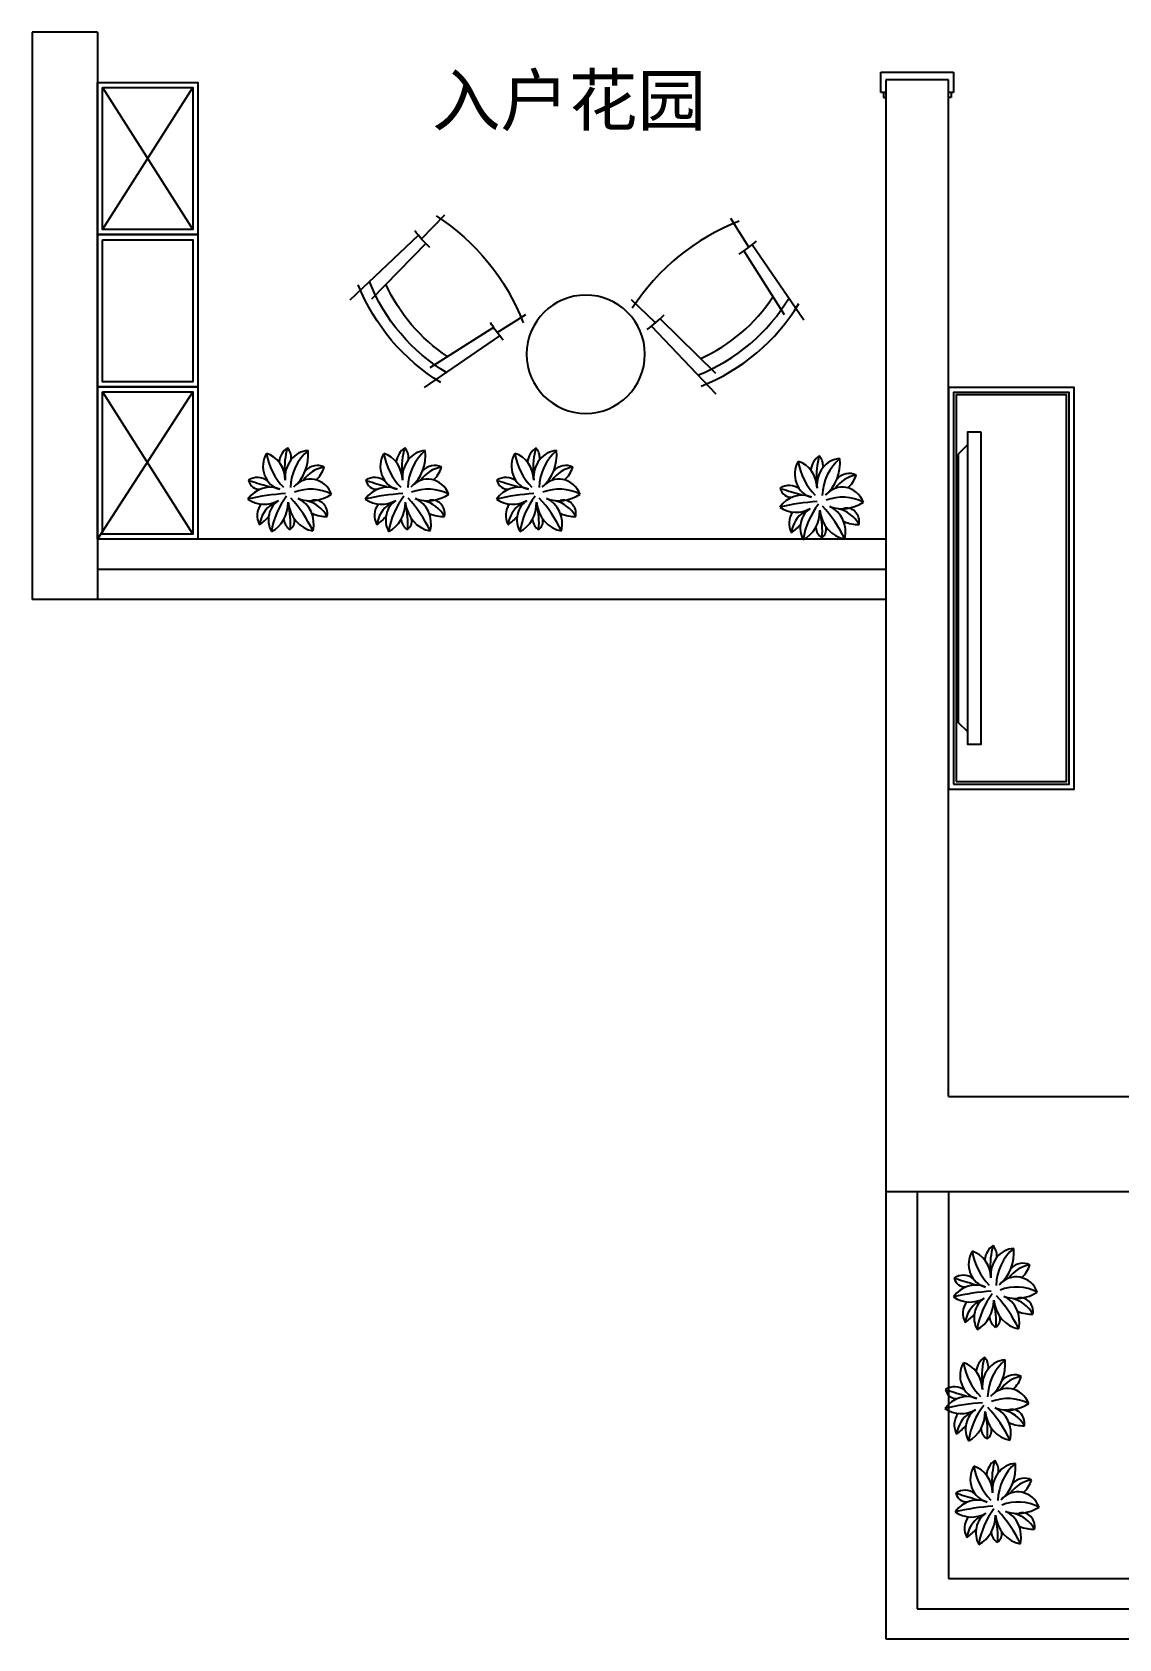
# Model space of a CAD drawing. Header units: millimetres. Extents: x 37084 to 115666, y -52331 to -28581.
# Drawn here: x 92135 to 96463, y -45184 to -38784 of the extents above; entities that cross this region are included whole.
import ezdxf

# ---------------------------------------------------------------- set-up
doc = ezdxf.new("R2010")
doc.units = ezdxf.units.MM
for name, color, linetype in [('IFF-Furn', 51, 'Continuous'), ('JP-高位家具', 1, 'Continuous'), ('家具内线', 8, 'Continuous'), ('家具外线', 4, 'Continuous')]:
    doc.layers.add(name, color=color, linetype=linetype)
doc.layers.add('标注', color=153, linetype='Continuous', lineweight=5)
doc.styles.get("Standard").update_dxf_attribs({"font": ''})
doc.styles.get('Standard').set_extended_font_data('SimSun')

# ---------------------------------------------------------------- blocks, each defined once
blk = doc.blocks.new('MK-ZW-0219')
at = {"layer": '家具内线', "color": 1}
for centre, major_axis, start_param, end_param in [((-135139.7, 5784.6), (0, 251), 1.768065, 2.394191), ((-135080.3, 5681.5), (0, 231.4), 1.236152, 1.684397), ((-135091.1, 5591.2), (0, 193.4), 0.639486, 1.52962), ((-135114.9, 5540.5), (0, 140.8), 0.122173, 0.899859), ((-135226.6, 4458.4), (0, 1119.1), 0.057769, 0.208197), ((-134529.1, 9071.4), (0, 3586.7), 2.859263, 2.883945), ((-135184.2, 5365.7), (0, 227), -0.422616, 0.324932), ((-135285, 5433.5), (0, 116), 0.529927, 1.415675), ((-135082.9, 5372.7), (0, 291.9), 0.851058, 1.394467), ((-135484.4, 5460.4), (0, 245.1), 4.598653, 5.009933), ((-135594.3, 5176.5), (0, 530), -1.079212, -0.769242), ((-135227.3, 5404), (0, 146), -0.986532, -0.211254)]:
    blk.add_ellipse(centre, major_axis=major_axis, ratio=0.897571, start_param=start_param, end_param=end_param, dxfattribs=at)
at = {"layer": '家具外线', "color": 2}
for centre, major_axis, start_param, end_param in [((-135290.3, 5684.3), (0, 93.5), 0.993138, 2.941338), ((-135387.5, 5625.5), (0, 114), -1.536179, -0.266269), ((-135241.8, 5690.8), (0, 77), 0.524495, 1.44463), ((-135190.6, 5640.4), (0, 106.1), 0.043698, 1.674423), ((-135311.7, 5717.6), (0, 56), 4.636915, 5.505824), ((-135337.4, 5729.9), (0, 159.8), 3.782582, 4.816003), ((-135395.9, 5559), (0, 80.4), -0.590484, 0.523971), ((-135185.1, 5529.4), (0, 103.6), -1.139226, 0.796843), ((-135158.7, 5614.3), (0, 73.2), -0.445664, 0.775754), ((-135222.2, 5716.4), (0, 108.5), 3.800502, 4.372702), ((-135346.4, 5475.8), (0, 124.8), -0.359457, 0.901022), ((-135390.7, 5641.2), (0, 47.7), 1.837662, 3.28234), ((-135185.2, 5733.5), (0, 186.3), 2.842055, 3.671774), ((-135369.5, 5669.3), (0, 136.6), 2.58517, 3.623046), ((-135334.6, 5488.2), (0, 69.8), 0.866574, 2.12611), ((-135271.2, 5470.4), (0, 90.5), 0.536111, 2.111388), ((-135387.2, 5538.6), (0, 125.8), 3.564494, 4.731128), ((-135157.7, 5556), (0, 130.8), 1.685863, 2.993944), ((-135269.4, 5453.9), (0, 108.8), 4.459149, 5.917613), ((-135167.2, 5494), (0, 55.7), 4.540681, 6.538815), ((-135522.4, 5679), (0, 272.5), 3.724097, 3.920593), ((-135247.1, 5476.5), (0, 48.6), 1.664297, 2.699348), ((-135283.3, 5465.9), (0, 38.6), 3.671935, 4.903974), ((-135123.6, 5651.3), (0, 166.9), 2.774119, 3.178977)]:
    blk.add_ellipse(centre, major_axis=major_axis, ratio=0.897571, start_param=start_param, end_param=end_param, dxfattribs=at)
blk = doc.blocks.new('gf')
at = {"color": 2}
for p, q in [((97402.7, -12710.4), (97767.1, -12960.6)), ((98814.5, -12677.7), (98502, -13007.3)), ((97737.2, -13001.2), (97428.9, -12805.6)), ((98542.7, -13043.2), (98810.8, -12780.2)), ((97754.8, -12976.5), (97893.9, -13063.1)), ((98520.3, -13022.7), (98403.9, -13134.9)), ((99238.6, -13036.5), (98988.4, -13400.9)), ((97044, -13134.5), (97373.6, -13447)), ((98947.8, -13370.9), (99143.4, -13062.6)), ((97409.4, -13406.3), (97146.5, -13138.2)), ((97388.9, -13428.7), (97501.2, -13545.1)), ((98972.5, -13388.6), (98885.9, -13527.7))]:
    blk.add_line(p, q, dxfattribs=at)
blk.add_circle((98183.3, -12871.1), 286, dxfattribs=at)
for centre, radius, start, end in [((97992.1, -13570.2), 979.1, 121.39456, 158.20371), ((97971.9, -13551.4), 897.2, 120.80504, 158.52965), ((98287.9, -13376.5), 666.5, 139.04441, 148.07053), ((96878, -12636.3), 1075, 302.74243, 338.89503), ((97891.5, -13866.5), 666.5, 133.97975, 143.33469)]:
    blk.add_arc(centre, radius, start, end, dxfattribs=at)
at = {"color": 1}
blk.add_arc((97971.9, -13551.4), 829, 123.47844, 155.65785, dxfattribs=at)
at = {"color": 2, "extrusion": (0, 0, -1)}
for centre, major_axis, start_param, end_param in [((98378.8, -13625.9), (761.1, -615.9), 4.412467, 5.054908), ((98397.6, -13605.6), (697.8, -564), 4.407345, 5.065763), ((98082.5, -13525.2), (661.4, -82.3), 5.228476, 5.39175), ((99312.7, -12511.8), (835.6, -676.3), 1.258699, 1.88968), ((98572.5, -13921.7), (661.4, -82.3), 5.14582, 5.303356)]:
    blk.add_ellipse(centre, major_axis=major_axis, ratio=1, start_param=start_param, end_param=end_param, dxfattribs=at)
at = {"color": 1, "extrusion": (0, 0, -1)}
blk.add_ellipse((98397.6, -13605.6), major_axis=(644.7, -521.1), ratio=1, start_param=4.457515, end_param=5.019152, dxfattribs=at)

msp = doc.modelspace()

# ---------------------------------------------------------------- linework, layer by layer
for p, q in [((92394.6, -38783.9), (92134.6, -38783.9)), ((92134.6, -38783.9), (92134.6, -41043.9)), ((92394.6, -38783.9), (92394.6, -41043.9)), ((95784.6, -38973.9), (95534.6, -38973.9)), ((95534.6, -38973.9), (95534.6, -43403.9)), ((95784.6, -43023.9), (95784.6, -38973.9)), ((92794.6, -38983.9), (92794.6, -40803.9)), ((92394.6, -41043.9), (92134.6, -41043.9)), ((95784.6, -43023.9), (96584.6, -43023.9)), ((96584.6, -43403.9), (95534.6, -43403.9))]:
    msp.add_line(p, q)
at = {"color": 2}
for p, q in [((95514.6, -39023.9), (95514.6, -38943.9)), ((95514.6, -38943.9), (95784.6, -38943.9)), ((95784.6, -38943.9), (95804.6, -38943.9)), ((95804.6, -38943.9), (95804.6, -39023.9)), ((95534.6, -39023.9), (95514.6, -39023.9)), ((95524.6, -39023.9), (95524.6, -39043.9)), ((95804.6, -39023.9), (95784.6, -39023.9)), ((95794.6, -39023.9), (95794.6, -39043.9)), ((95524.6, -39043.9), (95534.6, -39043.9)), ((95794.6, -39043.9), (95784.6, -39043.9))]:
    msp.add_line(p, q, dxfattribs=at)
at = {"color": 1}
for p, q in [((92414.6, -39003.9), (92774.6, -39570.6)), ((92414.6, -39570.6), (92774.6, -39003.9)), ((92774.6, -40217.2), (92394.6, -40803.9)), ((92414.6, -40217.2), (92774.6, -40783.9))]:
    msp.add_line(p, q, dxfattribs=at)
at = {"color": 0}
for p, q in [((92794.6, -39590.6), (92394.6, -39590.6)), ((92794.6, -40197.2), (92394.6, -40197.2))]:
    msp.add_line(p, q, dxfattribs=at)
at = {"color": 251}
for p, q in [((95534.6, -40803.9), (92394.6, -40803.9)), ((95534.6, -41043.9), (92394.6, -41043.9)), ((95534.6, -43403.9), (95534.6, -45183.9)), ((95784.6, -43403.9), (95784.6, -44943.9)), ((95784.6, -44943.9), (100524.6, -44943.9)), ((95534.6, -45183.9), (100774.6, -45183.9))]:
    msp.add_line(p, q, dxfattribs=at)
at = {"color": 3}
for p, q in [((95534.6, -40923.9), (92394.6, -40923.9)), ((95659.6, -43403.9), (95659.6, -45063.9)), ((95659.6, -45063.9), (100644.6, -45063.9))]:
    msp.add_line(p, q, dxfattribs=at)
at = {"color": 2}
for points in [[(92394.6, -38983.9), (92794.6, -38983.9), (92794.6, -39590.6), (92394.6, -39590.6)], [(92394.6, -39590.6), (92794.6, -39590.6), (92794.6, -40197.2), (92394.6, -40197.2)], [(92394.6, -40197.2), (92794.6, -40197.2), (92794.6, -40803.9), (92394.6, -40803.9)], [(95784.6, -41798.9), (96284.6, -41798.9), (96284.6, -40198.9), (95784.6, -40198.9)]]:
    msp.add_lwpolyline(points, close=True, dxfattribs=at)
at = {"color": 1}
for points in [[(92414.6, -39003.9), (92774.6, -39003.9), (92774.6, -39570.6), (92414.6, -39570.6)], [(92414.6, -39610.6), (92774.6, -39610.6), (92774.6, -40177.2), (92414.6, -40177.2)], [(92414.6, -40217.2), (92774.6, -40217.2), (92774.6, -40783.9), (92414.6, -40783.9)], [(95804.6, -41778.9), (96264.6, -41778.9), (96264.6, -40218.9), (95804.6, -40218.9)], [(95814.6, -41768.9), (96254.6, -41768.9), (96254.6, -40228.9), (95814.6, -40228.9)]]:
    msp.add_lwpolyline(points, close=True, dxfattribs=at)
at = {"layer": 'IFF-Furn'}
for p, q in [((95860.5, -40426.4), (95822.6, -40464.4)), ((95822.6, -40464.4), (95822.6, -41533.4)), ((95860.5, -41571.4), (95822.6, -41533.4))]:
    msp.add_line(p, q, dxfattribs=at)
msp.add_lwpolyline([(95912.6, -40376.4), (95912.6, -41621.4), (95860.5, -41621.4), (95860.5, -40376.4)], close=True, dxfattribs=at)

# ---------------------------------------------------------------- block references
at = {"layer": 'JP-高位家具', "color": 7, "xscale": -0.823283999983687, "yscale": 0.8232840000055148, "zscale": 0.8232839999999999, "rotation": 180}
msp.add_blockref('gf', (13506.7, -50663.5), dxfattribs=at)
at = {"layer": '标注'}
for p in [(228428.1, -46197.4), (228895.2, -46197.4), (229417.8, -46197.4), (230546.1, -46229.3), (231238.5, -49375.1), (231204.3, -49819.4), (231245.2, -50231.5)]:
    msp.add_blockref('MK-ZW-0219', p, dxfattribs=at)

# ---------------------------------------------------------------- texts
at = {"insert": (93727.1, -38955.2), "char_height": 200, "attachment_point": 1}
msp.add_mtext('{\\C3;入户花园}', dxfattribs=at)

doc.saveas('drawing.dxf')
